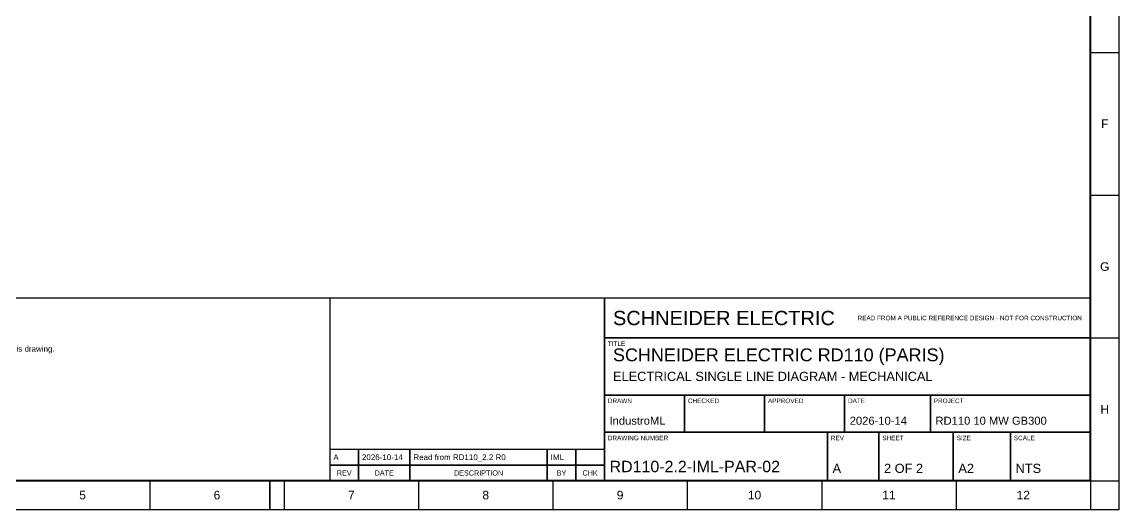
# Model space of a CAD drawing. Header units: millimetres. Extents: x 0 to 594, y 0 to 420.
# Drawn here: x 210.3 to 594, y -0.2 to 170.7 of the extents above; entities that cross this region are included whole.
import ezdxf
from ezdxf.enums import TextEntityAlignment as Align

# ---------------------------------------------------------------- set-up
doc = ezdxf.new("R2010")
doc.units = ezdxf.units.MM
for name, color, linetype, lineweight in [('SHEET-BORDER', 7, 'Continuous', 25), ('SHEET-TEXT', 7, 'Continuous', 18), ('SHEET-TITLE', 7, 'Continuous', 35)]:
    doc.layers.add(name, color=color, linetype=linetype, lineweight=lineweight)
doc.styles.add('IND', font='arial.ttf')

msp = doc.modelspace()

# ---------------------------------------------------------------- linework, layer by layer
at = {"layer": 'SHEET-BORDER'}
for p, q in [((584, 160), (594, 160)), ((584, 110), (594, 110)), ((584, 60), (594, 60)), ((255, 10), (255, 0)), ((302, 10), (302, 0)), ((349, 10), (349, 0)), ((396, 10), (396, 0)), ((443, 10), (443, 0)), ((490, 10), (490, 0)), ((537, 10), (537, 0)), ((584, 10), (584, 0)), ((584, 10), (594, 10))]:
    msp.add_line(p, q, dxfattribs=at)
for points in [[(0, 0), (594, 0), (594, 420), (0, 420)], [(414, 60), (584, 60), (584, 74), (414, 74)], [(414, 40), (584, 40), (584, 60), (414, 60)], [(414, 27), (442, 27), (442, 40), (414, 40)], [(442, 27), (470, 27), (470, 40), (442, 40)], [(470, 27), (498, 27), (498, 40), (470, 40)], [(498, 27), (528, 27), (528, 40), (498, 40)], [(528, 27), (584, 27), (584, 40), (528, 40)], [(414, 10), (492, 10), (492, 27), (414, 27)], [(492, 10), (510, 10), (510, 27), (492, 27)], [(510, 10), (536, 10), (536, 27), (510, 27)], [(536, 10), (556, 10), (556, 27), (536, 27)], [(556, 10), (584, 10), (584, 27), (556, 27)], [(318, 15.5), (328, 15.5), (328, 21), (318, 21)], [(328, 15.5), (346, 15.5), (346, 21), (328, 21)], [(346, 15.5), (394, 15.5), (394, 21), (346, 21)], [(394, 15.5), (404, 15.5), (404, 21), (394, 21)], [(404, 15.5), (414, 15.5), (414, 21), (404, 21)], [(318, 10), (328, 10), (328, 15.5), (318, 15.5)], [(328, 10), (346, 10), (346, 15.5), (328, 15.5)], [(346, 10), (394, 10), (394, 15.5), (346, 15.5)], [(394, 10), (404, 10), (404, 15.5), (394, 15.5)], [(404, 10), (414, 10), (414, 15.5), (404, 15.5)]]:
    msp.add_lwpolyline(points, close=True, dxfattribs=at)
for points, const_width in [([(20, 10), (584, 10), (584, 410), (20, 410)], 0.7), ([(20, 10), (318, 10), (318, 74), (20, 74)], 0.5), ([(318, 10), (414, 10), (414, 74), (318, 74)], 0.5), ([(414, 10), (584, 10), (584, 74), (414, 74)], 0.5)]:
    msp.add_lwpolyline(points, close=True, dxfattribs=dict(at, const_width=const_width))
at = {"layer": 'SHEET-BORDER', "const_width": 0.5}
msp.add_lwpolyline([(297, 0), (297, 10)], dxfattribs=at)

# ---------------------------------------------------------------- texts
at = {"layer": 'SHEET-TEXT', "style": 'IND'}
for s, height, p in [('F', 3, (589, 135)), ('G', 3, (589, 85)), ('H', 3, (589, 35)), ('REV', 1.8, (323, 12.75)), ('DATE', 1.8, (337, 12.75)), ('DESCRIPTION', 1.8, (370, 12.75)), ('BY', 1.8, (399, 12.75)), ('CHK', 1.8, (409, 12.75)), ('5', 3, (231.5, 5)), ('6', 3, (278.5, 5)), ('7', 3, (325.5, 5)), ('8', 3, (372.5, 5)), ('9', 3, (419.5, 5)), ('10', 3, (466.5, 5)), ('11', 3, (513.5, 5)), ('12', 3, (560.5, 5))]:
    msp.add_text(s, height=height, dxfattribs=at).set_placement(p, align=Align.MIDDLE_CENTER)
for s, height, p in [('TITLE', 1.6, (415.2, 58.8)), ('Generated from rd110_elec_paris.yaml (sha256 794099dc7e29) by industroml drawings 0.1.0. Edit the model and regenerate rather than editing this drawing.', 2, (27, 57.2)), ('DRAWN', 1.6, (415.2, 38.8)), ('CHECKED', 1.6, (443.2, 38.8)), ('APPROVED', 1.6, (471.2, 38.8)), ('DATE', 1.6, (499.2, 38.8)), ('PROJECT', 1.6, (529.2, 38.8)), ('DRAWING NUMBER', 1.6, (415.2, 25.8)), ('REV', 1.6, (493.2, 25.8)), ('SHEET', 1.6, (511.2, 25.8)), ('SIZE', 1.6, (537.2, 25.8)), ('SCALE', 1.6, (557.2, 25.8))]:
    msp.add_text(s, height=height, dxfattribs=at).set_placement(p, align=Align.TOP_LEFT)
for s, p in [('A', (319.2, 18.25)), ('2026-10-14', (329.2, 18.25)), ('Read from RD110_2.2 R0', (347.2, 18.25)), ('IML', (395.2, 18.25))]:
    msp.add_text(s, height=2, dxfattribs=at).set_placement(p, align=Align.MIDDLE_LEFT)
at = {"layer": 'SHEET-TITLE', "style": 'IND'}
msp.add_text('SCHNEIDER ELECTRIC', height=5, dxfattribs=at).set_placement((417, 67), align=Align.MIDDLE_LEFT)
msp.add_text('READ FROM A PUBLIC REFERENCE DESIGN - NOT FOR CONSTRUCTION', height=1.6, dxfattribs=at).set_placement((581, 67), align=Align.MIDDLE_RIGHT)
for s, height, p in [('SCHNEIDER ELECTRIC RD110 (PARIS)', 4.5, (417, 50.5)), ('ELECTRICAL SINGLE LINE DIAGRAM - MECHANICAL', 3.2, (417, 44)), ('IndustroML', 2.8, (415.8, 28.8)), ('2026-10-14', 2.8, (499.8, 28.8)), ('RD110 10 MW GB300', 2.8, (529.8, 28.8)), ('RD110-2.2-IML-PAR-02', 4, (415.8, 11.8)), ('A', 3.2, (493.8, 11.8)), ('2 OF 2', 3.2, (511.8, 11.8)), ('A2', 3.2, (537.8, 11.8)), ('NTS', 3.2, (557.8, 11.8))]:
    msp.add_text(s, height=height, dxfattribs=at).set_placement(p, align=Align.BOTTOM_LEFT)

doc.saveas('drawing.dxf')
